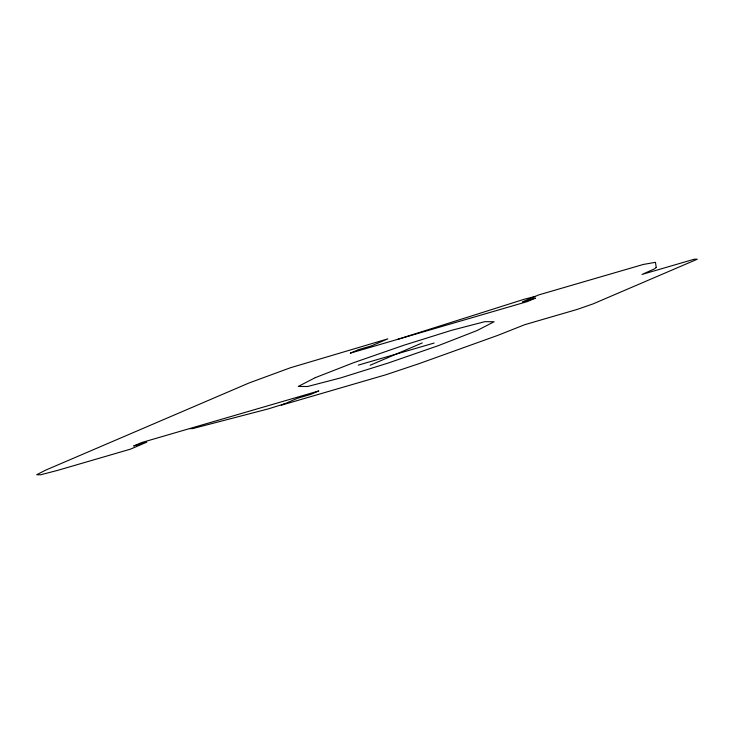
<?xml version="1.0" encoding="UTF-8"?>
<svg xmlns="http://www.w3.org/2000/svg" width="734" height="734" viewBox="0 0 734 734"><rect width="100%" height="100%" fill="white"/><g stroke="black" fill="none" stroke-linecap="round" stroke-linejoin="round"><path stroke-width="1.1" d="M370.138 365.257L422.261 342.925M397.947 339.273L524.058 299.298L535.279 296.38M284.627 403.792L268.341 408.884L192.418 428.647L189.464 428.61M358.265 365.137L434.133 343.044M656.224 267.479L654.343 268.947L642.011 274.443L694.281 259.212L697.3 259.221L592.953 303.94L577.007 309.473L524.737 324.694L497.891 335.337L418.958 363.688L385.983 374.725L281.278 405.223L297.564 398.25L310.684 394.424L318.822 390.938L141.809 442.501L133.661 445.988L146.782 442.162L130.496 449.144L57.628 470.375L40.664 474.788L36.7 474.742L45.416 470.246L249.12 382.946L290.361 367.78L387.846 338.86L371.551 345.842L358.431 349.668L350.292 353.155L527.306 301.591L535.453 298.105L522.333 301.922L538.618 294.94L643.333 264.442L655.471 262.332L656.224 267.479M315.253 377.671L298.288 386.423L307.564 386.515L340.585 377.918L388.506 362.935L438.492 345.586L477.146 330.511L494.101 321.758L484.835 321.666L451.805 330.254L403.883 345.237L353.907 362.596L315.253 377.671"/></g></svg>
